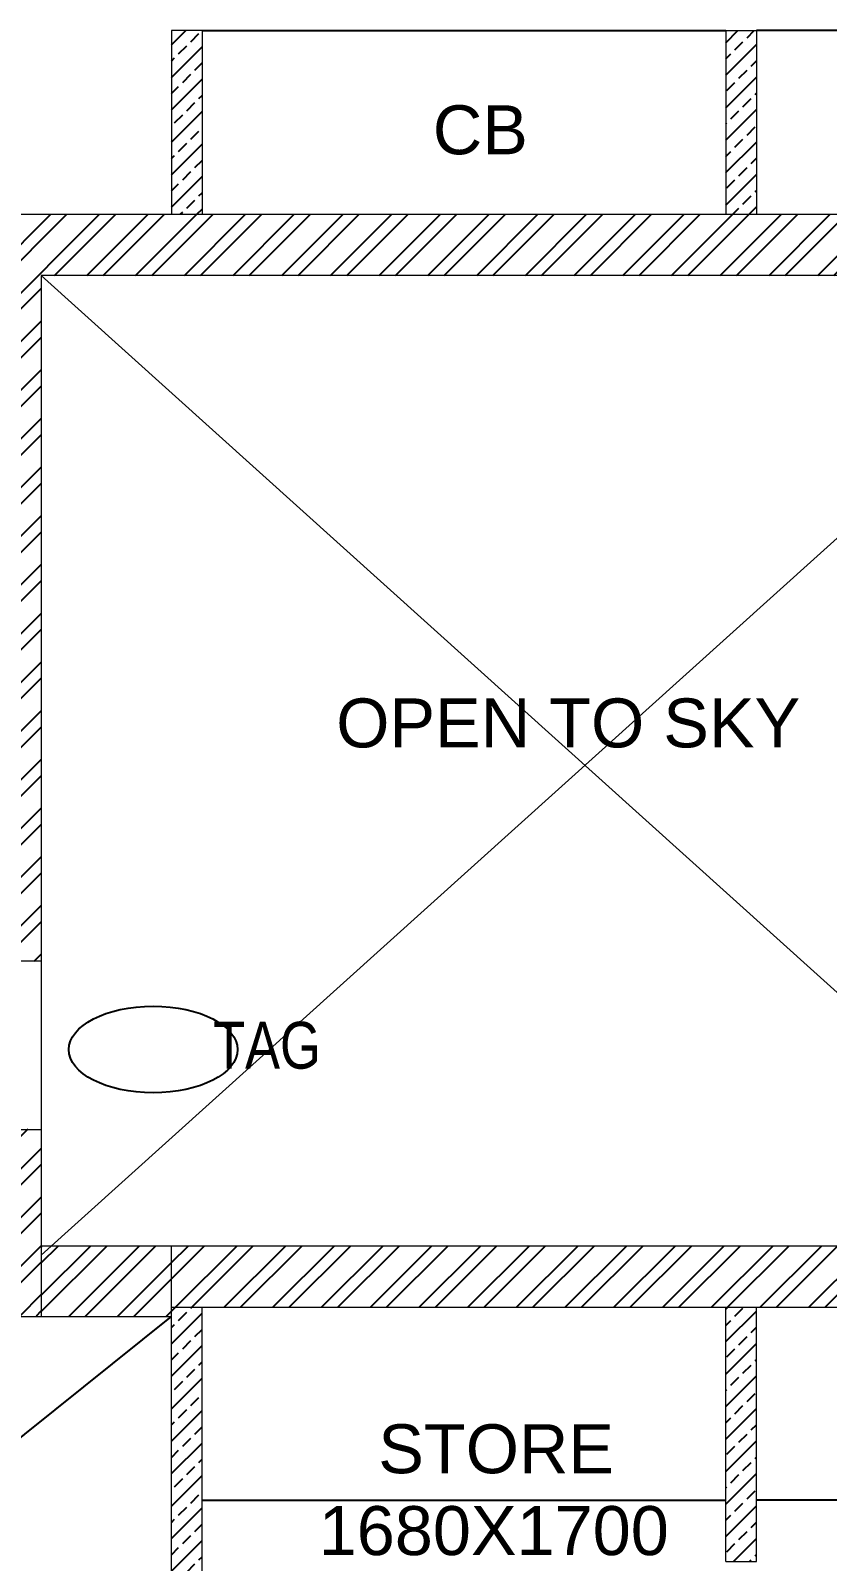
# Model space of a CAD drawing. Header units: millimetres. Extents: x 1255966 to 1543449, y 318653 to 465396.
# Drawn here: x 1406561 to 1409162, y 413589 to 418589 of the extents above; entities that cross this region are included whole.
import ezdxf
from ezdxf.enums import TextEntityAlignment as Align

# ---------------------------------------------------------------- set-up
doc = ezdxf.new("R2010")
doc.units = ezdxf.units.MM
doc.header["$LTSCALE"] = 500
doc.header["$MEASUREMENT"] = 0
doc.linetypes.add('HIDDEN', pattern=[0.375, 0.25, -0.125])
for name, color, linetype in [('AHC-A-FURNITURE', 2, 'Continuous'), ('Cornice', 252, 'Continuous'), ('FURNITURE', 251, 'Continuous'), ('TEXT-RM NAME', 6, 'Continuous')]:
    doc.layers.add(name, color=color, linetype=linetype)
for name, color, linetype, lineweight in [('TILE', 252, 'Continuous', 13), ('Wall', 2, 'Continuous', 15), ('WIN', 144, 'Continuous', 15)]:
    doc.layers.add(name, color=color, linetype=linetype, lineweight=lineweight)
doc.styles.get("Standard").update_dxf_attribs({"font": 'arial.ttf'})
pattern_1 = [(45, (1157523.66, 723982.806), (-53.033009, 53.033009), []), (45, (1157576.69, 723982.806), (-53.033009, 53.033009), [37.5, -18.75])]
pattern_2 = [(45, (1157523.66, 723982.81), (-79.549513, 79.549513), []), (45, (1157576.69, 723982.81), (-79.549513, 79.549513), [])]

msp = doc.modelspace()

# ---------------------------------------------------------------- hatches: boundary and pattern name
at = {"layer": 'AHC-A-FURNITURE', "ltscale": 50, "true_color": 0x5b5b5b}
h = msp.add_hatch(dxfattribs=at)
h.set_pattern_fill('ANSI33', color=251, scale=300)
h.set_pattern_definition(pattern_1)
h.paths.add_polyline_path([(1407020.6, 418588.9), (1407120.6, 418588.9), (1407120.6, 417988.9), (1407020.6, 417988.9)])
h.paths.add_polyline_path([(1408830.6, 418588.9), (1408930.6, 418588.9), (1408930.6, 417988.9), (1408830.6, 417988.9)])
h = msp.add_hatch(dxfattribs=at)
h.set_pattern_fill('ANSI32', color=251, scale=300)
h.set_pattern_definition(pattern_2)
h.paths.add_polyline_path([(1406395.6, 417988.9), (1410115.6, 417988.9), (1410115.6, 417788.9), (1406595.6, 417788.9), (1406595.6, 415548.9), (1406395.6, 415548.9)])
h = msp.add_hatch(dxfattribs=at)
h.set_pattern_fill('ANSI32', color=251, scale=300)
h.set_pattern_definition([(45, (1157523.66, 723985.31), (-79.549513, 79.549513), []), (45, (1157576.69, 723985.31), (-79.549513, 79.549513), [])])
h.paths.add_polyline_path([(1406395.6, 415001.4), (1406595.6, 415001.4), (1406595.6, 414391.4), (1406395.6, 414391.4)])
h = msp.add_hatch(dxfattribs=at)
h.set_pattern_fill('ANSI32', color=251, scale=300)
h.set_pattern_definition(pattern_2)
h.paths.add_polyline_path([(1407020.6, 414618.9), (1410115.6, 414618.9), (1410115.6, 414418.9), (1407020.6, 414418.9)])
h = msp.add_hatch(dxfattribs=at)
h.set_pattern_fill('ANSI33', color=251, scale=300)
h.set_pattern_definition(pattern_1)
h.paths.add_polyline_path([(1407020.6, 414418.9), (1407120.6, 414418.9), (1407120.6, 412688.9), (1408830.6, 412688.9), (1408830.6, 412788.9), (1408930.6, 412788.9), (1408930.6, 412688.9), (1408930.6, 412588.9), (1407120.6, 412588.9), (1407120.6, 409238.9), (1407120.6, 409238.9), (1407020.6, 409238.9)])
h = msp.add_hatch(dxfattribs=at)
h.set_pattern_fill('ANSI33', color=251, scale=300)
h.set_pattern_definition(pattern_1)
h.paths.add_polyline_path([(1408830.6, 414418.9), (1408930.6, 414418.9), (1408930.6, 413588.9), (1408850.6, 413588.9), (1408830.6, 413588.9)])

# ---------------------------------------------------------------- linework, layer by layer
at = {"linetype": 'Continuous'}
msp.add_ellipse((1406960.7, 415260.7), major_axis=(-275.7, 0), ratio=0.512885, dxfattribs=at)
at = {"layer": 'AHC-A-FURNITURE', "color": 251, "linetype": 'Continuous', "ltscale": 50, "true_color": 0x5b5b5b}
for p, q in [((1406595.6, 414617.2), (1406597.3, 414618.9)), ((1406595.6, 414458.1), (1406756.4, 414618.9)), ((1406595.6, 414564.2), (1406650.3, 414618.9)), ((1406595.6, 414405.1), (1406809.4, 414618.9)), ((1406685.5, 414388.9), (1406915.5, 414618.9)), ((1406738.5, 414388.9), (1406968.5, 414618.9)), ((1406844.6, 414388.9), (1407020.6, 414564.9)), ((1406897.6, 414388.9), (1407020.6, 414511.9)), ((1407003.7, 414388.9), (1407020.6, 414405.8))]:
    msp.add_line(p, q, dxfattribs=at)
at = {"layer": 'Cornice', "linetype": 'HIDDEN', "ltscale": 300}
msp.add_line((1400720.6, 409338.9), (1407020.6, 414388.9), dxfattribs=at)
at = {"layer": 'FURNITURE'}
for p, q in [((1407120.6, 418588.9), (1408830.6, 418588.9)), ((1410115.6, 418588.9), (1408930.6, 418588.9)), ((1407120.6, 413788.9), (1408830.6, 413788.9)), ((1410115.6, 413788.9), (1408930.6, 413788.9))]:
    msp.add_line(p, q, dxfattribs=at)
at = {"layer": 'TILE', "linetype": 'HIDDEN', "ltscale": 45}
for p, q in [((1410145.6, 417788.9), (1406595.6, 414588.9)), ((1410145.6, 414588.9), (1406595.6, 417788.9))]:
    msp.add_line(p, q, dxfattribs=at)
at = {"layer": 'Wall'}
for p, q in [((1407020.6, 418588.9), (1407020.6, 417988.9)), ((1407120.6, 418588.9), (1407020.6, 418588.9)), ((1407120.6, 418588.9), (1407120.6, 417988.9)), ((1408830.6, 418588.9), (1408830.6, 417988.9)), ((1408830.6, 418588.9), (1408930.6, 418588.9)), ((1408930.6, 418588.9), (1408930.6, 417988.9)), ((1405593.1, 417988.9), (1410115.6, 417988.9)), ((1406595.6, 417788.9), (1406595.6, 415548.9)), ((1410115.6, 417788.9), (1406595.6, 417788.9)), ((1406595.6, 415548.9), (1406395.6, 415548.9)), ((1406595.6, 414998.9), (1406395.6, 414998.9)), ((1406595.6, 414998.9), (1406595.6, 414388.9)), ((1407020.6, 414618.9), (1406595.6, 414618.9)), ((1406595.6, 414618.9), (1406595.6, 414388.9)), ((1407020.6, 409038.9), (1407020.6, 414618.9)), ((1410115.6, 414618.9), (1407020.6, 414618.9)), ((1407020.6, 414388.9), (1407020.6, 414618.9)), ((1407020.6, 414418.9), (1410115.6, 414418.9)), ((1407120.6, 412688.9), (1407120.6, 414418.9)), ((1408830.6, 413588.9), (1408830.6, 414418.9)), ((1408930.6, 413588.9), (1408930.6, 414418.9)), ((1403970.6, 414388.9), (1406595.6, 414388.9)), ((1406595.6, 414388.9), (1407020.6, 414388.9)), ((1408830.6, 413588.9), (1408930.6, 413588.9))]:
    msp.add_line(p, q, dxfattribs=at)
at = {"layer": 'WIN'}
msp.add_line((1406595.6, 415548.9), (1406595.6, 414998.9), dxfattribs=at)

# ---------------------------------------------------------------- texts
at = {"width": 0.8}
msp.add_attdef('TAG', text='', height=153.1, dxfattribs=at).set_placement((1407332.3, 415274.8), align=Align.MIDDLE_CENTER)
at = {"layer": 'TEXT-RM NAME'}
for s, p in [('CB', (1407874, 418184.9)), ('STORE', (1407695.9, 413876.7)), ('1680X1700', (1407501.3, 413609.4))]:
    msp.add_text(s, height=160, rotation=360, dxfattribs=at).set_placement(p)
msp.add_text('OPEN TO SKY', height=160, dxfattribs=at).set_placement((1407558.6, 416247.5))

doc.saveas('drawing.dxf')
